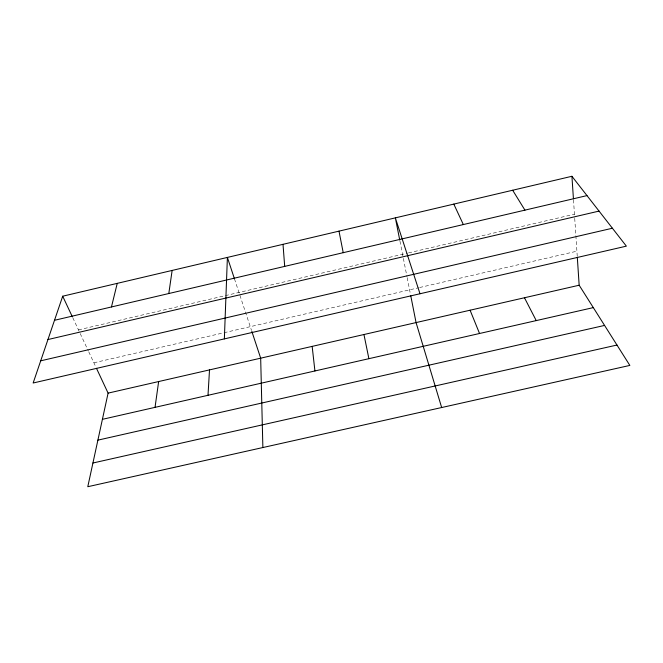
<?xml version="1.0" encoding="UTF-8"?>
<svg xmlns="http://www.w3.org/2000/svg" width="663" height="663" viewBox="0 0 663 663"><rect width="100%" height="100%" fill="white"/><g stroke="black" fill="none" stroke-linecap="round" stroke-linejoin="round"><path stroke-width="0.5" stroke-dasharray="3.31 2.49" d="M78.483 329.884L407.546 253.133M408.549 252.901L574.448 214.199M93.889 362.794L223.033 332.959M224.044 332.727L418.651 287.75M419.662 287.518L576.909 251.186M72.781 317.726L79.767 332.627M80.19 333.547L88.328 350.909M88.759 351.829L96.044 367.393M234.462 278.833L251.526 330.481M399.955 241.141L403.162 257.343M403.361 258.363L406.974 276.645M407.173 277.656L410.372 293.817M573.495 199.853L574.655 217.282M574.722 218.309L577.249 256.341"/><path stroke-width="0.99" d="M224.359 338.892L227.392 257.418L234.462 278.833M208 395.297L209.508 369.896M155.034 407.347L158.648 381.548M168.808 293.527L172.14 270.429M96.475 368.313L108.094 393.126L87.781 486.717L629.85 365.421L579.164 285.223L577.316 257.377M111.459 306.952L117.243 283.358M62.703 296.204L33.15 383.007L626.369 246.147L571.929 176.283L62.703 296.204L72.342 316.79M54.507 320.295L586.987 195.602M47.943 339.547L599.054 211.091M40.708 360.821L612.405 228.229M108.094 393.126L579.164 285.223M102.409 419.331L593.31 307.607M97.892 440.141L604.573 325.425M92.928 463.006L616.971 345.042M512.665 190.24L524.939 210.138M524.458 297.753L536.234 320.594M453.807 204.105L463.338 224.558M470.084 310.209L479.54 333.497M251.849 331.442L260.675 358.177L262.871 447.542M420.002 293.759L395.355 217.87L399.756 240.13M441.657 407.53L416.066 322.583L410.762 295.797M363.954 334.517L368.893 358.683M338.992 231.138L343.227 252.686M312.157 346.384L314.925 370.965M283.01 244.324L284.692 266.393M571.929 176.283L573.429 198.825"/></g></svg>
